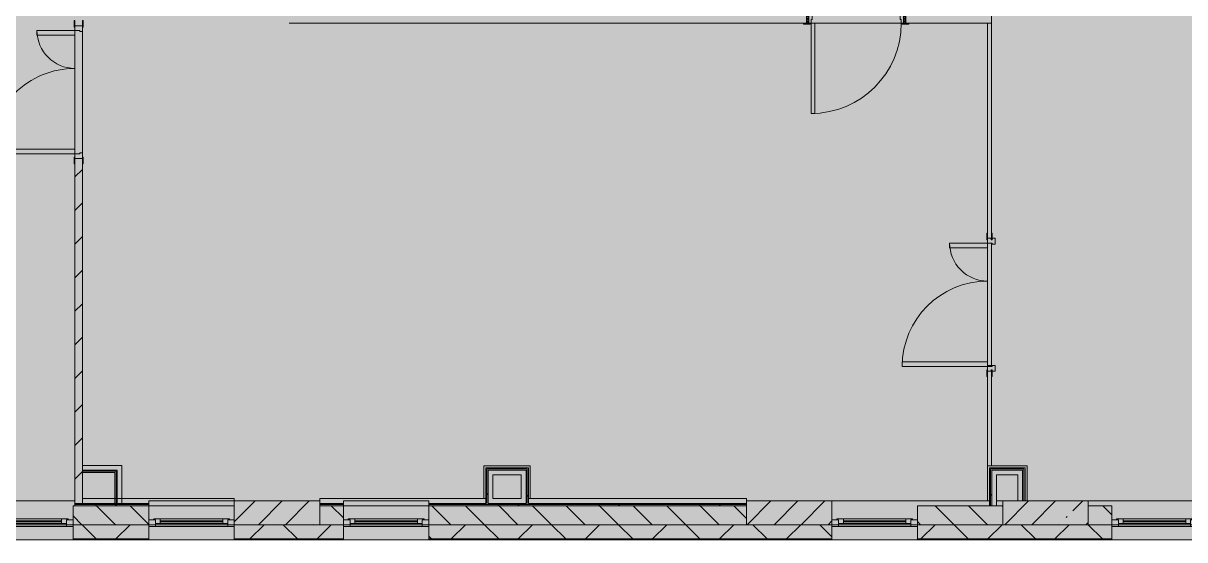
# Model space of a CAD drawing. Header units: millimetres. Extents: x 81731 to 272849, y -8553 to 29000.
# Drawn here: x 237244 to 249488, y -258 to 5180 of the extents above; entities that cross this region are included whole.
import ezdxf

# ---------------------------------------------------------------- set-up
doc = ezdxf.new("R2010")
doc.units = ezdxf.units.MM
doc.layers.add('A-DETL-GENF-1', color=7, linetype='Continuous', lineweight=9, true_color=0xc0c0c0, transparency=0.4)
for name, color, linetype, lineweight, true_color in [('A-DOOR-3', 7, 'Continuous', 5, 0xb7b7b7), ('A-DOOR-4', 7, 'Continuous', 5, 0xe2e2e2), ('A-DOOR-5', 7, 'Continuous', 5, 0xaaaaaa), ('A-DOOR-FRAM-2', 7, 'Continuous', 5, 0xe2e2e2), ('A-DOOR-FRAM-3', 7, 'Continuous', 5, 0xb7b7b7), ('A-DOOR-FRAM-4', 7, 'Continuous', 5, 0xaaaaaa), ('A-FLOR-2', 7, 'Continuous', 5, 0xb7b7b7), ('A-GLAZ-2', 7, 'Continuous', 5, 0x737373), ('A-WALL-7', 7, 'Continuous', 5, 0x737373), ('A-WALL-8', 7, 'Continuous', 9, 0x737373), ('I-WALL-22', 7, 'Continuous', 5, 0xe7e7e7), ('I-WALL-23', 7, 'Continuous', 9, 0xe7e7e7), ('I-WALL-25', 7, 'Continuous', 5, 0x737373), ('S-COLS-2', 7, 'Continuous', 5, 0x737373)]:
    doc.layers.add(name, color=color, linetype=linetype, lineweight=lineweight, true_color=true_color)
for name, color, linetype, lineweight in [('A-WALL-6', 7, 'Continuous', 5), ('I-WALL-24', 7, 'Continuous', 5), ('S-COLS-1', 7, 'Continuous', 5)]:
    doc.layers.add(name, color=color, linetype=linetype, lineweight=lineweight)
pattern_1 = [(45, (145838.6, 0), (-530.33, 530.33), []), (135, (145838.6, 0), (-530.33, -530.33), [])]

# ---------------------------------------------------------------- blocks, each defined once
blk = doc.blocks.new('120_Окно_СКБ_1Ст - 120_Окно_СКБ_1Ст 900х2500_h_ с форточкой-V139-2_4_3_птичка')
at = {"layer": 'A-GLAZ-2'}
for p, q in [((-450, -127), (-450, -57)), ((-450, -57), (-380, -57)), ((450, -57), (-450, -57)), ((-380, -57), (-380, -127)), ((380, -87), (-380, -87)), ((-380, -87), (-380, -127)), ((-330, -137), (-330, -87)), ((-330, -107), (330, -107)), ((330, -117), (-330, -117)), ((330, -137), (330, -87)), ((380, -127), (380, -57)), ((380, -57), (450, -57)), ((380, -127), (380, -87)), ((450, -57), (450, -127)), ((-380, -127), (-450, -127)), ((-450, -127), (-400, -127)), ((-380, -127), (-400, -127)), ((-400, -127), (-400, -137)), ((-400, -137), (400, -137)), ((400, -137), (-400, -137)), ((450, -127), (380, -127)), ((400, -127), (380, -127)), ((400, -127), (450, -127)), ((400, -137), (400, -127))]:
    blk.add_line(p, q, dxfattribs=at)
blk = doc.blocks.new('120_Окно_СКБ_1Ст - 120_Окно_СКБ_1Ст 900х2500_h_ с форточкой-22876038-2_4_3_птичка')
at = {"layer": 'A-GLAZ-2'}
for p, q in [((-450, -127), (-450, -57)), ((-450, -57), (-380, -57)), ((450, -57), (-450, -57)), ((-380, -57), (-380, -127)), ((380, -87), (-380, -87)), ((-380, -87), (-380, -127)), ((-330, -137), (-330, -87)), ((-330, -107), (330, -107)), ((330, -117), (-330, -117)), ((330, -137), (330, -87)), ((380, -127), (380, -57)), ((380, -57), (450, -57)), ((380, -127), (380, -87)), ((450, -57), (450, -127)), ((-380, -127), (-450, -127)), ((-450, -127), (-400, -127)), ((-380, -127), (-400, -127)), ((-400, -127), (-400, -137)), ((-400, -137), (400, -137)), ((400, -137), (-400, -137)), ((450, -127), (380, -127)), ((400, -127), (380, -127)), ((400, -127), (450, -127)), ((400, -137), (400, -127))]:
    blk.add_line(p, q, dxfattribs=at)
blk = doc.blocks.new('BSC_Колонна _Прямоугольная - 250х900-23282983-2_4_3_птичка')
at = {"layer": 'S-COLS-1'}
h = blk.add_hatch(dxfattribs=at)
h.set_pattern_fill('FP_104', color=256, style=0, pattern_type=2)
h.set_pattern_definition([(45, (-99480, -25), (-285.1231, 285.1231), []), (45, (-99194.88, -25), (-285.1231, 285.1231), [504.031, -100.806, 16.764, -84.042])])
h.paths.add_polyline_path([(450, -125), (450, 125), (-450, 125), (-450, -125)])
at = {"layer": 'S-COLS-2'}
for p, q in [((450, 125), (-450, 125)), ((-450, 125), (-450, -125)), ((450, -125), (450, 125)), ((-450, -125), (450, -125))]:
    blk.add_line(p, q, dxfattribs=at)
blk = doc.blocks.new('110_Дверь_СКБ_1Ст_Внутренняя1 - Д-7а_л__950x2100h_Туалет-V140-2_4_3_птичка')
at = {"layer": 'A-DOOR-4'}
h = blk.add_hatch(color=256, dxfattribs=at)
h.paths.add_polyline_path([(487.5, 110), (487.5, 70), (477.5, 70), (477.5, 30), (512.5, 30), (512.5, 110)])
h.paths.add_polyline_path([(-462.5, 110), (-487.5, 110), (-487.5, 30), (-452.5, 30), (-452.5, 70), (-462.5, 70)])
at = {"layer": 'A-DOOR-5'}
h = blk.add_hatch(dxfattribs=at)
h.set_pattern_fill('FP_11', color=256, style=0, pattern_type=2)
h.set_pattern_definition([(135, (1776.41, 174.685), (-14.14214, -14.14214), []), (225, (1776.41, 174.685), (14.14214, -14.14214), [])])
h.paths.add_polyline_path([(537.5, 110), (512.5, 110), (512.5, -110), (537.5, -110)])
at = {"layer": 'A-DOOR-FRAM-2'}
for points in [[(447.5, 1060), (447.5, 110), (487.5, 110), (487.5, 1060)], [(-542.5, 118), (-542.5, 110), (-472.5, 110), (-472.5, 118)], [(-472.5, 30), (-487.5, 30), (-487.5, -110), (-472.5, -110)], [(567.5, 118), (497.5, 118), (497.5, 110), (567.5, 110)], [(512.5, 30), (497.5, 30), (497.5, -110), (512.5, -110)], [(-542.5, -110), (-542.5, -118), (-472.5, -118), (-472.5, -110)], [(567.5, -110), (497.5, -110), (497.5, -118), (567.5, -118)]]:
    blk.add_hatch(color=256, dxfattribs=at).paths.add_polyline_path(points)
at = {"layer": 'A-DOOR-FRAM-4'}
h = blk.add_hatch(dxfattribs=at)
h.set_pattern_fill('FP_12', color=256, style=0, pattern_type=2)
h.set_pattern_definition([(45, (-346.384, 174.685), (-14.1421, 14.1421), []), (135, (-346.384, 174.685), (-14.1421, -14.1421), [])])
h.paths.add_polyline_path([(-487.5, 110), (-512.5, 110), (-512.5, -110), (-487.5, -110)])
at = {"layer": 'A-DOOR-3'}
for p, q in [((487.5, 1060), (447.5, 1060)), ((447.5, 1060), (447.5, 110)), ((487.5, 110), (487.5, 1060)), ((447.5, 110), (487.5, 110))]:
    blk.add_line(p, q, dxfattribs=at)
blk.add_arc((487.5, 110), 950, 90, 180, dxfattribs=at)
at = {"layer": 'A-DOOR-FRAM-3'}
for p, q in [((-472.5, 118), (-542.5, 118)), ((-542.5, 118), (-542.5, 110)), ((-542.5, 110), (-472.5, 110)), ((-487.5, 110), (-512.5, 110)), ((-512.5, 110), (-512.5, -110)), ((-462.5, 110), (-487.5, 110)), ((-487.5, 110), (-487.5, 30)), ((-487.5, -110), (-487.5, 110)), ((-472.5, 110), (-487.5, 110)), ((-487.5, 110), (-487.5, 109)), ((-487.5, 109), (-472.5, 109)), ((-487.5, 30), (-452.5, 30)), ((-472.5, 30), (-487.5, 30)), ((-487.5, 30), (-487.5, -110)), ((-472.5, 110), (-472.5, 118)), ((-472.5, 109), (-472.5, 110)), ((-472.5, -110), (-472.5, 30)), ((-462.5, 70), (-462.5, 110)), ((-452.5, 70), (-462.5, 70)), ((-452.5, 30), (-452.5, 70)), ((487.5, 70), (477.5, 70)), ((477.5, 70), (477.5, 30)), ((477.5, 30), (512.5, 30)), ((487.5, 110), (487.5, 70)), ((512.5, 110), (487.5, 110)), ((567.5, 118), (497.5, 118)), ((497.5, 118), (497.5, 110)), ((512.5, 110), (497.5, 110)), ((497.5, 110), (497.5, 109)), ((497.5, 110), (567.5, 110)), ((497.5, 109), (512.5, 109)), ((512.5, 30), (497.5, 30)), ((497.5, 30), (497.5, -110)), ((512.5, 30), (512.5, 110)), ((537.5, 110), (512.5, 110)), ((512.5, 110), (512.5, -110)), ((512.5, 109), (512.5, 110)), ((512.5, -110), (512.5, 30)), ((537.5, -110), (537.5, 110)), ((567.5, 110), (567.5, 118)), ((-472.5, -110), (-542.5, -110)), ((-542.5, -110), (-542.5, -118)), ((-542.5, -118), (-472.5, -118)), ((-512.5, -110), (-487.5, -110)), ((-487.5, -110), (-472.5, -110)), ((-472.5, -118), (-472.5, -110)), ((497.5, -110), (512.5, -110)), ((567.5, -110), (497.5, -110)), ((497.5, -110), (497.5, -118)), ((497.5, -118), (567.5, -118)), ((512.5, -110), (537.5, -110)), ((567.5, -118), (567.5, -110))]:
    blk.add_line(p, q, dxfattribs=at)
blk = doc.blocks.new('110_Дверь_СКБ_2Ст - Д-5_п_ Из игровой в коридор-32215844-2_4_3_птичка')
at = {"layer": 'A-DOOR-4'}
for points in [[(-638, 40), (-588, 40), (-588, 940), (-638, 940)], [(612, 440), (612, 40), (662, 40), (662, 440)]]:
    blk.add_hatch(color=256, dxfattribs=at).paths.add_polyline_path(points)
h = blk.add_hatch(color=256, dxfattribs=at)
h.paths.add_polyline_path([(-688, 40), (-688, -40), (-628, -40), (-628, -10), (-638, -10), (-638, 40)])
h.paths.add_polyline_path([(652, -40), (712, -40), (712, 40), (662, 40), (662, -10), (652, -10)])
at = {"layer": 'A-DOOR-FRAM-2'}
for points in [[(-742, 40), (-672, 40), (-672, 48), (-742, 48)], [(698, 40), (768, 40), (768, 48), (698, 48)], [(-742, -48), (-672, -48), (-672, -40), (-742, -40)], [(698, -48), (768, -48), (768, -40), (698, -40)]]:
    blk.add_hatch(color=256, dxfattribs=at).paths.add_polyline_path(points)
at = {"layer": 'A-DOOR-3'}
for p, q in [((-638, 940), (-638, 40)), ((-588, 940), (-638, 940)), ((-588, 40), (-588, 940)), ((662, 440), (612, 440)), ((612, 440), (612, 40)), ((662, 40), (662, 440)), ((-638, 40), (-588, 40)), ((612, 40), (662, 40))]:
    blk.add_line(p, q, dxfattribs=at)
for centre, radius, start, end in [((-638, 40), 900, 0, 90), ((662, 40), 400, 90, 180)]:
    blk.add_arc(centre, radius, start, end, dxfattribs=at)
at = {"layer": 'A-DOOR-FRAM-3'}
for p, q in [((-672, 48), (-742, 48)), ((-742, 48), (-742, 40)), ((-742, 40), (-672, 40)), ((-638, 40), (-688, 40)), ((-688, 40), (-688, -40)), ((-672, 40), (-672, 48)), ((-638, -10), (-638, 40)), ((662, 40), (662, -10)), ((712, 40), (662, 40)), ((768, 48), (698, 48)), ((698, 48), (698, 40)), ((698, 40), (768, 40)), ((712, -40), (712, 40)), ((768, 40), (768, 48)), ((-672, -40), (-742, -40)), ((-742, -40), (-742, -48)), ((-742, -48), (-672, -48)), ((-688, -40), (-628, -40)), ((-672, -39), (-688, -39)), ((-688, -39), (-688, -40)), ((-688, -40), (-672, -40)), ((-672, -40), (-672, -39)), ((-672, -48), (-672, -40)), ((-628, -10), (-638, -10)), ((-628, -40), (-628, -10)), ((662, -10), (652, -10)), ((652, -10), (652, -40)), ((652, -40), (712, -40)), ((712, -39), (698, -39)), ((698, -39), (698, -40)), ((698, -40), (712, -40)), ((768, -40), (698, -40)), ((698, -40), (698, -48)), ((698, -48), (768, -48)), ((712, -40), (712, -39)), ((768, -48), (768, -40))]:
    blk.add_line(p, q, dxfattribs=at)
blk = doc.blocks.new('BSC_Колонна _Прямоугольная - 250х900-V141-2_4_3_птичка')
at = {"layer": 'S-COLS-1'}
h = blk.add_hatch(dxfattribs=at)
h.set_pattern_fill('FP_105', color=256, style=0, pattern_type=2)
h.set_pattern_definition([(45, (-94080, -25), (-285.1231, 285.1231), []), (45, (-93794.88, -25), (-285.1231, 285.1231), [504.031, -100.806, 16.764, -84.042])])
h.paths.add_polyline_path([(450, -125), (450, 125), (-450, 125), (-450, -125), (311, -125)])
at = {"layer": 'S-COLS-2'}
for p, q in [((450, 125), (-450, 125)), ((-450, 125), (-450, -125)), ((450, -125), (450, 125)), ((-450, -125), (450, -125))]:
    blk.add_line(p, q, dxfattribs=at)
blk = doc.blocks.new('BSC_Колонна _Прямоугольная - 250х900-V142-2_4_3_птичка')
at = {"layer": 'S-COLS-1'}
h = blk.add_hatch(dxfattribs=at)
h.set_pattern_fill('FP_106', color=256, style=0, pattern_type=2)
h.set_pattern_definition([(45, (-102180, -25), (-285.1231, 285.1231), []), (45, (-101894.88, -25), (-285.1231, 285.1231), [504.031, -100.806, 16.764, -84.042])])
h.paths.add_polyline_path([(450, -125), (450, 125), (-450, 125), (-450, -125), (-368, -125)])
at = {"layer": 'S-COLS-2'}
for p, q in [((450, 125), (-450, 125)), ((-450, 125), (-450, -125)), ((450, -125), (450, 125)), ((-450, -125), (450, -125))]:
    blk.add_line(p, q, dxfattribs=at)
blk = doc.blocks.new('110_Дверь_СКБ_2Ст - Д-5_п__в составе перегородки _не входит в спец__-32680317-2_4_3_птичка')
at = {"layer": 'A-DOOR-4'}
h = blk.add_hatch(color=256, dxfattribs=at)
h.paths.add_polyline_path([(712, -20), (712, 60), (652, 60), (652, 30), (662, 30), (662, -20)])
h.paths.add_polyline_path([(-628, 60), (-688, 60), (-688, -20), (-638, -20), (-638, 30), (-628, 30)])
for points in [[(-588, -420), (-588, -20), (-638, -20), (-638, -420)], [(662, -20), (612, -20), (612, -920), (662, -920)]]:
    blk.add_hatch(color=256, dxfattribs=at).paths.add_polyline_path(points)
at = {"layer": 'A-DOOR-FRAM-2'}
for points in [[(-673, 28), (-743, 28), (-743, 20), (-673, 20)], [(767, 28), (697, 28), (697, 20), (767, 20)], [(-673, -20), (-743, -20), (-743, -28), (-673, -28)], [(767, -20), (697, -20), (697, -28), (767, -28)]]:
    blk.add_hatch(color=256, dxfattribs=at).paths.add_polyline_path(points)
at = {"layer": 'A-DOOR-3'}
for p, q in [((-638, -20), (-588, -20)), ((-638, -420), (-638, -20)), ((-588, -20), (-588, -420)), ((612, -20), (662, -20)), ((612, -920), (612, -20)), ((662, -20), (662, -920)), ((-588, -420), (-638, -420)), ((662, -920), (612, -920))]:
    blk.add_line(p, q, dxfattribs=at)
for centre, radius, start, end in [((-638, -20), 400, 270, 0), ((662, -20), 900, 180, 270)]:
    blk.add_arc(centre, radius, start, end, dxfattribs=at)
at = {"layer": 'A-DOOR-FRAM-3'}
for p, q in [((-743, 28), (-673, 28)), ((-743, 20), (-743, 28)), ((-673, 20), (-743, 20)), ((-688, 60), (-628, 60)), ((-688, -20), (-688, 60)), ((-688, 20), (-673, 20)), ((-688, 19), (-688, 20)), ((-673, 19), (-688, 19)), ((-673, 28), (-673, 20)), ((-673, 20), (-673, 19)), ((-638, 30), (-638, -20)), ((-628, 30), (-638, 30)), ((-628, 60), (-628, 30)), ((652, 60), (712, 60)), ((652, 30), (652, 60)), ((662, 30), (652, 30)), ((662, -20), (662, 30)), ((697, 20), (697, 28)), ((697, 28), (767, 28)), ((697, 19), (697, 20)), ((697, 20), (712, 20)), ((767, 20), (697, 20)), ((712, 19), (697, 19)), ((712, 60), (712, -20)), ((712, 20), (712, 19)), ((767, 28), (767, 20)), ((-743, -20), (-673, -20)), ((-743, -28), (-743, -20)), ((-673, -28), (-743, -28)), ((-638, -20), (-688, -20)), ((-673, -20), (-673, -28)), ((712, -20), (662, -20)), ((697, -28), (697, -20)), ((697, -20), (767, -20)), ((767, -28), (697, -28)), ((767, -20), (767, -28))]:
    blk.add_line(p, q, dxfattribs=at)

msp = doc.modelspace()

# ---------------------------------------------------------------- hatches: boundary and pattern name
at = {"layer": 'A-DETL-GENF-1'}
msp.add_hatch(color=256, dxfattribs=at).paths.add_polyline_path([(268055.5, -258), (271076.6, -258), (271076.6, 21558), (239146.6, 21558), (239146.6, 27348), (230698.6, 27348), (230698.6, 5750), (235040.6, 5750), (235040.6, -258), (267128, -258)])
at = {"layer": 'A-WALL-6'}
h = msp.add_hatch(dxfattribs=at)
h.set_pattern_fill('FP_76', color=256, style=0, pattern_type=2)
h.set_pattern_definition([(135, (145838.57, 0), (-176.7767, -176.7767), [])])
h.paths.add_polyline_path([(268668.6, -100), (268668.6, 100), (267868.6, 100), (267868.6, -100), (268055.5, -100)])
h.paths.add_polyline_path([(255070.2, -100), (256068.6, -100), (256068.6, 100), (254768.6, 100), (254768.6, -100)])
h.paths.add_polyline_path([(264809.2, -100), (265168.6, -100), (265168.6, 100), (264668.6, 100), (264668.6, -100)])
h.paths.add_polyline_path([(259518.6, -100), (259518.6, 100), (259268.6, 100), (259268.6, -100)])
h.paths.add_polyline_path([(260418.6, -100), (261468.6, -100), (261468.6, 100), (260418.6, 100)])
h.paths.add_polyline_path([(249618.6, -100), (250668.6, -100), (250668.6, 100), (249618.6, 100)])
h.paths.add_polyline_path([(246668.6, -100), (247568.6, -100), (247568.6, 100), (246668.6, 100)])
h.paths.add_polyline_path([(244868.6, -100), (244867.5, 100), (241518.6, 100), (241518.6, -100), (244867.5, -100)])
h.paths.add_polyline_path([(240618.6, -100), (240618.6, 100), (240368.6, 100), (240368.6, -100)])
h.paths.add_polyline_path([(248577.6, -100), (248718.6, -100), (248718.6, 100), (248468.6, 100), (248468.6, -100)])
h.paths.add_polyline_path([(238568.6, -100), (238568.6, 100), (237768.6, 100), (237768.6, -100), (238374.9, -100)])
h = msp.add_hatch(dxfattribs=at)
h.set_pattern_fill('FP_66', color=256, style=0, pattern_type=2)
h.set_pattern_definition([(45, (145838.57, 0), (-353.5534, 353.5534), []), (135, (145838.57, 0), (-353.5534, -353.5534), [])])
h.paths.add_polyline_path([(266068.6, -250), (266968.6, -250), (266968.6, -100), (266068.6, -100)])
h.paths.add_polyline_path([(267868.6, -250), (268668.6, -250), (268668.6, -100), (267868.6, -100)])
h.paths.add_polyline_path([(270838.1, -250), (270918.6, -250), (270918.6, -100), (269568.6, -100), (269568.6, -250), (269910.6, -250)])
h.paths.add_polyline_path([(253215.2, -250), (253868.6, -250), (253868.6, -100), (252968.6, -100), (252968.6, -250)])
h.paths.add_polyline_path([(259518.6, -250), (259518.6, -100), (258368.6, -100), (258368.6, -250), (258780.3, -250)])
h.paths.add_polyline_path([(261468.6, -250), (261468.6, -100), (260418.6, -100), (260418.6, -250), (260635.4, -250)])
h.paths.add_polyline_path([(254768.6, -250), (256068.6, -250), (256068.6, -100), (254768.6, -100)])
h.paths.add_polyline_path([(263768.6, -250), (265168.6, -250), (265168.6, -100), (263768.6, -100)])
h.paths.add_polyline_path([(248577.6, -250), (248718.6, -250), (248718.6, -100), (246668.6, -100), (246668.6, -250), (247650.1, -250)])
h.paths.add_polyline_path([(249618.6, -250), (250668.6, -250), (250668.6, -100), (249618.6, -100)])
h.paths.add_polyline_path([(244868.6, -250), (245768.6, -250), (245768.6, -100), (241518.6, -100), (241518.6, -250), (244867.5, -250)])
h.paths.add_polyline_path([(239468.6, -250), (240618.6, -250), (240618.6, -100), (239468.6, -100)])
h.paths.add_polyline_path([(237911.1, -250), (238568.6, -250), (238568.6, -100), (237768.6, -100), (237768.6, -250)])
h.paths.add_polyline_path([(236868.6, -250), (236868.6, -100), (235048.6, -100), (235048.6, -250), (235592.3, -250)])
at = {"layer": 'I-WALL-22'}
for points in [[(242193.6, 175), (242193.6, 475), (242143.6, 475), (242143.6, 175)], [(242493.6, 425), (242543.6, 425), (242543.6, 475), (242193.6, 475), (242193.6, 425)], [(242543.6, 175), (242543.6, 425), (242493.6, 425), (242493.6, 175)], [(247728.6, 425), (247778.6, 425), (247778.6, 475), (247453.6, 475), (247453.6, 425), (247650.1, 425)], [(247503.6, 100), (247503.6, 425), (247453.6, 425), (247453.6, 100)], [(247778.6, 150), (247778.6, 425), (247728.6, 425), (247728.6, 150)]]:
    msp.add_hatch(color=256, dxfattribs=at).paths.add_polyline_path(points)
at = {"layer": 'I-WALL-23'}
for points in [[(238234.6, 475), (238284.6, 475), (238284.6, 525), (237868.6, 525), (237868.6, 475)], [(238234.6, 125), (238284.6, 125), (238284.6, 475), (238234.6, 475), (238234.6, 230.5)], [(237868.6, 125), (238568.6, 125), (238568.6, 150), (239468.6, 150), (239468.6, 175), (237868.6, 175)]]:
    msp.add_hatch(color=256, dxfattribs=at).paths.add_polyline_path(points)
h = msp.add_hatch(color=256, dxfattribs=at)
h.paths.add_polyline_path([(244868.6, 125), (244867.5, 175), (242568.6, 175), (242568.6, 125), (244867.5, 125)])
h.paths.add_polyline_path([(240618.6, 125), (240618.6, 150), (241518.6, 150), (241518.6, 125), (242118.6, 125), (242118.6, 175), (240368.6, 175), (240368.6, 125)])
h.paths.add_polyline_path([(242143.6, 125), (242543.6, 125), (242543.6, 175), (242143.6, 175)])
at = {"layer": 'I-WALL-24'}
h = msp.add_hatch(dxfattribs=at)
h.set_pattern_fill('FP_78', color=256, style=0, pattern_type=2)
h.set_pattern_definition([(45, (145838.57, 0), (-176.7767, 176.7767), [])])
h.paths.add_polyline_path([(237788.6, 125), (237868.6, 125), (237868.6, 3755), (237788.6, 3755), (237788.6, 230.5)])
h.paths.add_polyline_path([(237838.6, 5155), (237868.6, 5155), (237868.6, 10400), (237788.6, 10400), (237788.6, 5155)])
h = msp.add_hatch(dxfattribs=at)
h.set_pattern_fill('FP_160', color=256, style=0, pattern_type=2)
h.set_pattern_definition(pattern_1)
h.paths.add_polyline_path([(242118.6, 125), (242131.1, 125), (242131.1, 500), (242118.6, 500), (242118.6, 175)])
h = msp.add_hatch(dxfattribs=at)
h.set_pattern_fill('FP_160', color=256, style=0, pattern_type=2)
h.set_pattern_definition(pattern_1)
h.paths.add_polyline_path([(242131.1, 125), (242143.6, 125), (242143.6, 487.5), (242131.1, 487.5), (242131.1, 175)])
h = msp.add_hatch(dxfattribs=at)
h.set_pattern_fill('FP_160', color=256, style=0, pattern_type=2)
h.set_pattern_definition(pattern_1)
h.paths.add_polyline_path([(242543.6, 125), (242556.1, 125), (242556.1, 475), (242543.6, 475), (242543.6, 175)])
h = msp.add_hatch(dxfattribs=at)
h.set_pattern_fill('FP_160', color=256, style=0, pattern_type=2)
h.set_pattern_definition(pattern_1)
h.paths.add_polyline_path([(242568.6, 125), (242568.6, 487.5), (242556.1, 487.5), (242556.1, 125)])
h = msp.add_hatch(dxfattribs=at)
h.set_pattern_fill('FP_160', color=256, style=0, pattern_type=2)
h.set_pattern_definition(pattern_1)
h.paths.add_polyline_path([(247441.1, 100), (247441.1, 487.5), (247428.6, 487.5), (247428.6, 100)])
h = msp.add_hatch(dxfattribs=at)
h.set_pattern_fill('FP_160', color=256, style=0, pattern_type=2)
h.set_pattern_definition(pattern_1)
h.paths.add_polyline_path([(247441.1, 100), (247453.6, 100), (247453.6, 475), (247441.1, 475), (247441.1, 230.5)])
h = msp.add_hatch(dxfattribs=at)
h.set_pattern_fill('FP_160', color=256, style=0, pattern_type=2)
h.set_pattern_definition(pattern_1)
h.paths.add_polyline_path([(247789.1, 150), (247791.1, 150), (247791.1, 475), (247778.6, 475), (247778.6, 150)])
h = msp.add_hatch(dxfattribs=at)
h.set_pattern_fill('FP_160', color=256, style=0, pattern_type=2)
h.set_pattern_definition(pattern_1)
h.paths.add_polyline_path([(247801.6, 150), (247803.6, 150), (247803.6, 487.5), (247791.1, 487.5), (247791.1, 150)])
h = msp.add_hatch(dxfattribs=at)
h.set_pattern_fill('FP_160', color=256, style=0, pattern_type=2)
h.set_pattern_definition(pattern_1)
h.paths.add_polyline_path([(238568.6, 112.5), (238568.6, 125), (237788.6, 125), (237788.6, 112.5), (238374.9, 112.5)])
h = msp.add_hatch(dxfattribs=at)
h.set_pattern_fill('FP_160', color=256, style=0, pattern_type=2)
h.set_pattern_definition(pattern_1)
h.paths.add_polyline_path([(240368.6, 112.5), (240618.6, 112.5), (240618.6, 125), (240368.6, 125)])
h.paths.add_polyline_path([(244868.6, 112.5), (244867.5, 125), (241518.6, 125), (241518.6, 112.5), (244867.5, 112.5)])
h = msp.add_hatch(dxfattribs=at)
h.set_pattern_fill('FP_160', color=256, style=0, pattern_type=2)
h.set_pattern_definition(pattern_1)
h.paths.add_polyline_path([(237911.1, 100), (238568.6, 100), (238568.6, 112.5), (237788.6, 112.5), (237788.6, 100), (237868.6, 100)])
h = msp.add_hatch(dxfattribs=at)
h.set_pattern_fill('FP_160', color=256, style=0, pattern_type=2)
h.set_pattern_definition(pattern_1)
h.paths.add_polyline_path([(242085, 100), (244868.6, 100), (244867.5, 112.5), (241518.6, 112.5), (241518.6, 100), (241621.2, 100)])
h.paths.add_polyline_path([(240368.6, 100), (240618.6, 100), (240618.6, 112.5), (240368.6, 112.5)])

# ---------------------------------------------------------------- linework, layer by layer
at = {"layer": 'A-FLOR-2'}
for p, q in [((247408.6, 1575), (247448.6, 1575)), ((247448.6, 1575), (247448.6, 1565)), ((242098.6, 174.2), (242098.6, 520)), ((242098.6, 520), (242588.6, 520)), ((242588.6, 520), (242588.6, 174.6)), ((247408.6, 150), (247408.6, 521)), ((247448.6, 521), (247824.6, 521)), ((247824.6, 521), (247824.6, 150))]:
    msp.add_line(p, q, dxfattribs=at)
at = {"layer": 'A-WALL-7'}
for p, q in [((237788.6, 100), (237768.6, 100)), ((237768.6, 100), (237768.6, -258)), ((238568.6, -258), (238568.6, 100)), ((240618.6, -258), (240618.6, 100)), ((241518.6, 100), (241518.6, -258)), ((247568.6, 100), (246668.6, 100)), ((246668.6, 100), (246668.6, -258)), ((248718.6, 100), (248468.6, 100)), ((248718.6, -258), (248718.6, 100)), ((236888.6, -100), (237768.6, -100)), ((238568.6, -100), (239468.6, -100)), ((239468.6, -100), (239468.6, -258)), ((240618.6, -100), (241518.6, -100)), ((245768.6, -258), (245768.6, -100)), ((245768.6, -100), (246668.6, -100)), ((248718.6, -100), (249618.6, -100)), ((235040.6, -258), (238568.6, -258)), ((238568.6, -258), (252968.6, -258))]:
    msp.add_line(p, q, dxfattribs=at)
at = {"layer": 'A-WALL-8'}
for p, q in [((247448.6, 5180), (247408.6, 5180)), ((238234.6, 475), (237868.6, 475)), ((238222.1, 462.5), (237868.6, 462.5)), ((238222.1, 125), (238222.1, 462.5)), ((238234.6, 125), (238234.6, 475)), ((242131.1, 487.5), (242131.1, 125)), ((242556.1, 487.5), (242131.1, 487.5)), ((242143.6, 475), (242143.6, 125)), ((242543.6, 475), (242143.6, 475)), ((242543.6, 125), (242543.6, 475)), ((242556.1, 125), (242556.1, 487.5)), ((247428.6, 487.5), (247428.6, 425)), ((247441.1, 487.5), (247441.1, 100)), ((247791.1, 487.5), (247441.1, 487.5)), ((247453.6, 475), (247453.6, 100)), ((247778.6, 475), (247453.6, 475)), ((247778.6, 150), (247778.6, 475)), ((247791.1, 150), (247791.1, 487.5)), ((237788.6, 125), (238568.6, 125)), ((237868.6, 175), (237868.6, 125)), ((240368.6, 125), (240618.6, 125)), ((241518.6, 125), (242118.6, 125)), ((242118.6, 175), (242118.6, 125)), ((242143.6, 125), (242543.6, 125)), ((242568.6, 175), (242568.6, 125)), ((242568.6, 125), (244868.6, 125)), ((237788.6, 112.5), (238568.6, 112.5)), ((237788.6, 100), (238568.6, 100)), ((240368.6, 112.5), (240618.6, 112.5)), ((240618.6, 100), (240368.6, 100)), ((241518.6, 112.5), (244868.6, 112.5)), ((244868.6, 100), (241518.6, 100)), ((237768.6, -100), (238568.6, -100)), ((238568.6, -100), (237768.6, -100)), ((240368.6, -100), (240618.6, -100)), ((240618.6, -100), (240368.6, -100)), ((241518.6, -100), (244868.6, -100)), ((244868.6, -100), (241518.6, -100)), ((246668.6, -100), (247568.6, -100)), ((247568.6, -100), (246668.6, -100)), ((248468.6, -100), (248718.6, -100)), ((248718.6, -100), (248468.6, -100)), ((237768.6, -250), (238568.6, -250)), ((237768.6, -253), (238568.6, -253)), ((239468.6, -250), (240618.6, -250)), ((239468.6, -253), (240618.6, -253)), ((241518.6, -250), (245768.6, -250)), ((241518.6, -253), (245768.6, -253)), ((246668.6, -250), (248718.6, -250)), ((246668.6, -253), (248718.6, -253))]:
    msp.add_line(p, q, dxfattribs=at)
at = {"layer": 'I-WALL-25'}
for p, q in [((247448.6, 10600), (247448.6, 2970)), ((240048.6, 5180), (245468.6, 5180)), ((246498.6, 5180), (245588.6, 5180)), ((246578.6, 5180), (247408.6, 5180)), ((247408.6, 5180), (247408.6, 2970)), ((237788.6, 3855), (237788.6, 5055)), ((237868.6, 5095), (237868.6, 3815)), ((237788.6, 3700), (237788.6, 100)), ((237868.6, 175), (237868.6, 3700)), ((247448.6, 2865), (247448.6, 1575)), ((247408.6, 1615), (247408.6, 2815)), ((247408.6, 1460), (247408.6, 521)), ((247448.6, 521), (247448.6, 1460)), ((238284.6, 525), (237868.6, 525)), ((238284.6, 125), (238284.6, 525)), ((242118.6, 500), (242118.6, 175)), ((242568.6, 500), (242118.6, 500)), ((242568.6, 175), (242568.6, 500)), ((247408.6, 521), (247448.6, 521)), ((247428.6, 500), (247428.6, 100)), ((247803.6, 500), (247428.6, 500)), ((247803.6, 150), (247803.6, 500)), ((237868.6, 450), (238209.6, 450)), ((238209.6, 450), (238209.6, 125)), ((242193.6, 175), (242193.6, 425)), ((242193.6, 425), (242493.6, 425)), ((242493.6, 425), (242493.6, 175)), ((247503.6, 100), (247503.6, 425)), ((247503.6, 425), (247728.6, 425)), ((247728.6, 425), (247728.6, 150)), ((236888.6, 150), (237788.6, 150)), ((239468.6, 175), (237868.6, 175)), ((238568.6, 100), (238568.6, 150)), ((238568.6, 150), (239468.6, 150)), ((239468.6, 150), (239468.6, 175)), ((242118.6, 175), (240368.6, 175)), ((240368.6, 175), (240368.6, 150)), ((240618.6, 100), (240618.6, 150)), ((240618.6, 150), (241518.6, 150)), ((241518.6, 150), (241518.6, 100)), ((242493.6, 175), (242193.6, 175)), ((244868.6, 175), (242568.6, 175)), ((244868.6, 150), (244868.6, 175)), ((245768.6, 150), (247428.6, 150)), ((247503.6, 150), (247568.6, 150)), ((248468.6, 150), (252968.6, 150)), ((239468.6, 100), (238568.6, 100)), ((241518.6, 100), (240618.6, 100))]:
    msp.add_line(p, q, dxfattribs=at)

# ---------------------------------------------------------------- block references
at = {"layer": 'A-DOOR-3'}
for name, p, rotation in [('110_Дверь_СКБ_1Ст_Внутренняя1 - Д-7а_л__950x2100h_Туалет-V140-2_4_3_птичка', (246036.1, 5290), 180), ('110_Дверь_СКБ_2Ст - Д-5_п_ Из игровой в коридор-32215844-2_4_3_птичка', (237828.6, 4442.5), 89.99999999999991), ('110_Дверь_СКБ_2Ст - Д-5_п__в составе перегородки _не входит в спец__-32680317-2_4_3_птичка', (247428.6, 2227.5), 270)]:
    msp.add_blockref(name, p, dxfattribs=dict(at, rotation=rotation))
at = {"layer": 'A-GLAZ-2', "rotation": 180}
for name, p in [('120_Окно_СКБ_1Ст - 120_Окно_СКБ_1Ст 900х2500_h_ с форточкой-V139-2_4_3_птичка', (237318.6, -175)), ('120_Окно_СКБ_1Ст - 120_Окно_СКБ_1Ст 900х2500_h_ с форточкой-22876038-2_4_3_птичка', (239018.6, -175)), ('120_Окно_СКБ_1Ст - 120_Окно_СКБ_1Ст 900х2500_h_ с форточкой-22876038-2_4_3_птичка', (241068.6, -175)), ('120_Окно_СКБ_1Ст - 120_Окно_СКБ_1Ст 900х2500_h_ с форточкой-22876038-2_4_3_птичка', (246218.6, -175)), ('120_Окно_СКБ_1Ст - 120_Окно_СКБ_1Ст 900х2500_h_ с форточкой-22876038-2_4_3_птичка', (249168.6, -175))]:
    msp.add_blockref(name, p, dxfattribs=at)
at = {"layer": 'S-COLS-2'}
for name, p in [('BSC_Колонна _Прямоугольная - 250х900-V141-2_4_3_птичка', (239918.6, 25)), ('BSC_Колонна _Прямоугольная - 250х900-23282983-2_4_3_птичка', (245318.6, 25)), ('BSC_Колонна _Прямоугольная - 250х900-V142-2_4_3_птичка', (248018.6, 25))]:
    msp.add_blockref(name, p, dxfattribs=at)

doc.saveas('drawing.dxf')
